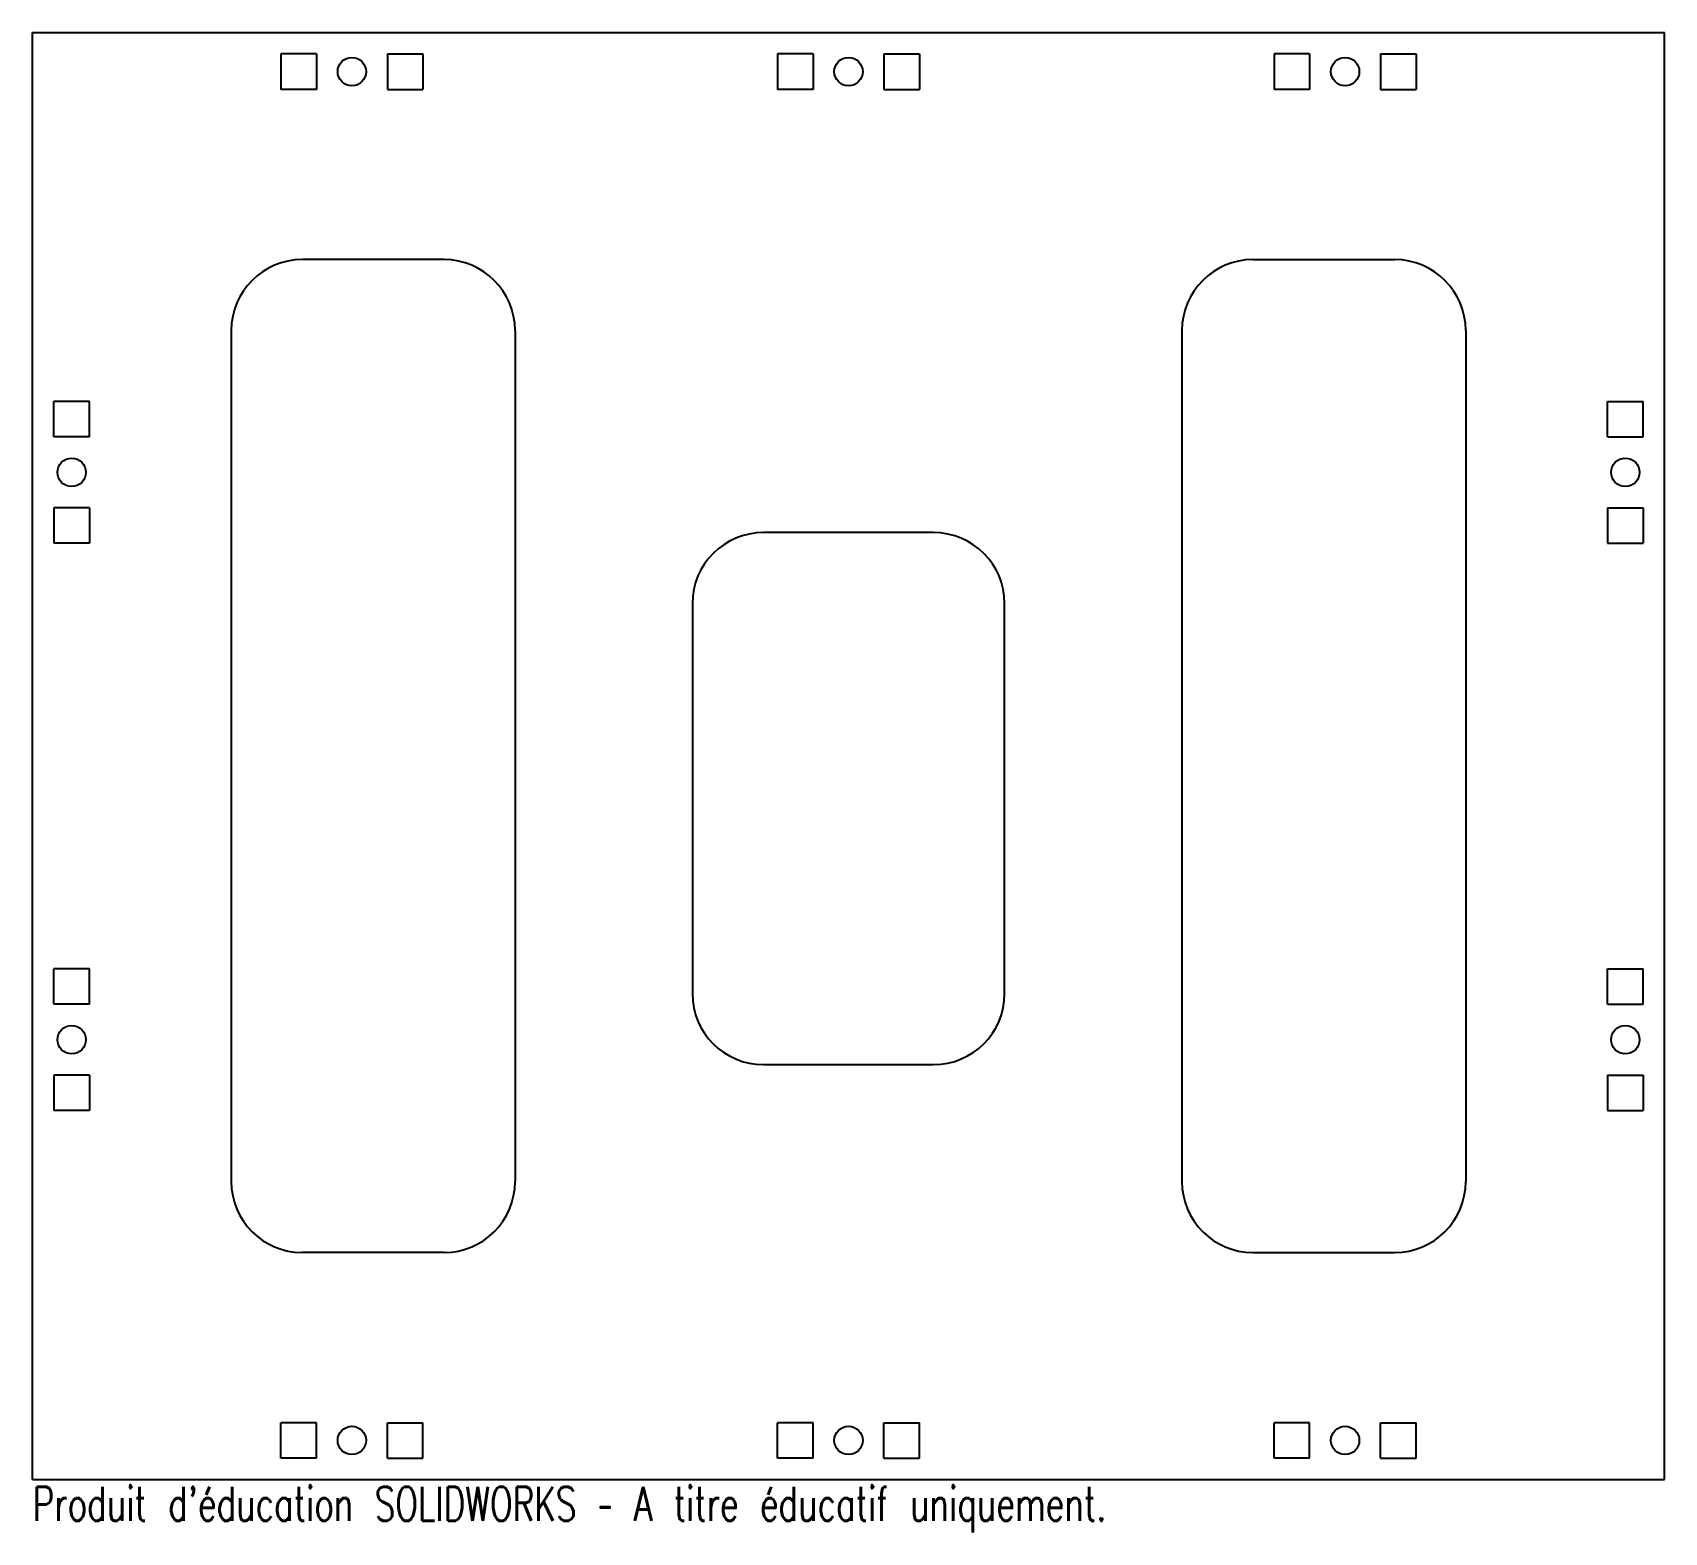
# Model space of a CAD drawing. Header units: millimetres. Extents: x -182 to 48, y -15 to 196.
import ezdxf

# ---------------------------------------------------------------- set-up
doc = ezdxf.new("R2010")
doc.units = ezdxf.units.MM
doc.styles.add('SLDTEXTSTYLE0', font='TXT', dxfattribs={"width": 0.7, "bigfont": 'bigfont'})

msp = doc.modelspace()

# ---------------------------------------------------------------- linework, layer by layer
at = {"color": 7, "linetype": 'Continuous', "lineweight": 25}
for p, q in [((-182, -8), (-182, 196)), ((-182, 196), (48, 196)), ((48, -8), (48, 196)), ((-147, 193), (-147, 188)), ((-142, 193), (-147, 193)), ((-142, 193), (-142, 188)), ((-132, 193), (-127, 193)), ((-132, 193), (-132, 188)), ((-127, 193), (-127, 188)), ((-77, 193), (-77, 188)), ((-72, 193), (-77, 193)), ((-72, 193), (-72, 188)), ((-62, 193), (-57, 193)), ((-62, 193), (-62, 188)), ((-57, 193), (-57, 188)), ((-7, 193), (-7, 188)), ((-2, 193), (-7, 193)), ((-2, 193), (-2, 188)), ((8, 193), (13, 193)), ((8, 193), (8, 188)), ((13, 193), (13, 188)), ((-142, 188), (-147, 188)), ((-132, 188), (-127, 188)), ((-72, 188), (-77, 188)), ((-62, 188), (-57, 188)), ((-2, 188), (-7, 188)), ((8, 188), (13, 188)), ((-124, 164), (-144, 164)), ((-10, 164), (10, 164)), ((-154, 154), (-154, 34)), ((-114, 154), (-114, 34)), ((-20, 154), (-20, 34)), ((20, 154), (20, 34)), ((-174, 144), (-179, 144)), ((-179, 139), (-179, 144)), ((-174, 139), (-174, 144)), ((40, 139), (40, 144)), ((40, 144), (45, 144)), ((45, 139), (45, 144)), ((-174, 139), (-179, 139)), ((40, 139), (45, 139)), ((-179, 129), (-179, 124)), ((-174, 129), (-179, 129)), ((-174, 129), (-174, 124)), ((40, 129), (40, 124)), ((40, 129), (45, 129)), ((45, 129), (45, 124)), ((-55, 125.5), (-79, 125.5)), ((-174, 124), (-179, 124)), ((40, 124), (45, 124)), ((-89, 115.5), (-89, 60.5)), ((-45, 60.5), (-45, 115.5)), ((-174, 64), (-179, 64)), ((-179, 59), (-179, 64)), ((-174, 59), (-174, 64)), ((40, 59), (40, 64)), ((40, 64), (45, 64)), ((45, 59), (45, 64)), ((-174, 59), (-179, 59)), ((40, 59), (45, 59)), ((-179, 49), (-179, 44)), ((-174, 49), (-179, 49)), ((-174, 49), (-174, 44)), ((-79, 50.5), (-55, 50.5)), ((40, 49), (40, 44)), ((40, 49), (45, 49)), ((45, 49), (45, 44)), ((-174, 44), (-179, 44)), ((40, 44), (45, 44)), ((-124, 24), (-144, 24)), ((-10, 24), (10, 24)), ((-147, -5), (-147, 0)), ((-142, 0), (-147, 0)), ((-142, -5), (-142, 0)), ((-132, -5), (-132, 0)), ((-132, 0), (-127, 0)), ((-127, -5), (-127, 0)), ((-77, -5), (-77, 0)), ((-72, 0), (-77, 0)), ((-72, -5), (-72, 0)), ((-62, -5), (-62, 0)), ((-62, 0), (-57, 0)), ((-57, -5), (-57, 0)), ((-7, -5), (-7, 0)), ((-2, 0), (-7, 0)), ((-2, -5), (-2, 0)), ((8, -5), (8, 0)), ((8, 0), (13, 0)), ((13, -5), (13, 0)), ((-142, -5), (-147, -5)), ((-132, -5), (-127, -5)), ((-72, -5), (-77, -5)), ((-62, -5), (-57, -5)), ((-2, -5), (-7, -5)), ((8, -5), (13, -5)), ((-182, -8), (48, -8))]:
    msp.add_line(p, q, dxfattribs=at)
for centre in [(-137, 190.5), (-67, 190.5), (3, 190.5), (-176.5, 134), (42.5, 134), (-176.5, 54), (42.5, 54), (-137, -2.5), (-67, -2.5), (3, -2.5)]:
    msp.add_circle(centre, 2, dxfattribs=at)
for centre, start, end in [((-144, 154), 90, 180), ((-124, 154), 0, 90), ((-10, 154), 90, 180), ((10, 154), 0, 90), ((-79, 115.5), 90, 180), ((-55, 115.5), 0, 90), ((-79, 60.5), 180, 270), ((-55, 60.5), 270, 0), ((-144, 34), 180, 270), ((-124, 34), 270, 0), ((-10, 34), 180, 270), ((10, 34), 270, 0)]:
    msp.add_arc(centre, 10, start, end, dxfattribs=at)

# ---------------------------------------------------------------- texts
at = {"color": 7, "linetype": 'Continuous', "insert": (-182, -9.02), "char_height": 4.8336, "attachment_point": 1, "style": 'SLDTEXTSTYLE0'}
msp.add_mtext("Produit d'éducation SOLIDWORKS – A titre éducatif uniquement.", dxfattribs=at)

doc.saveas('drawing.dxf')
